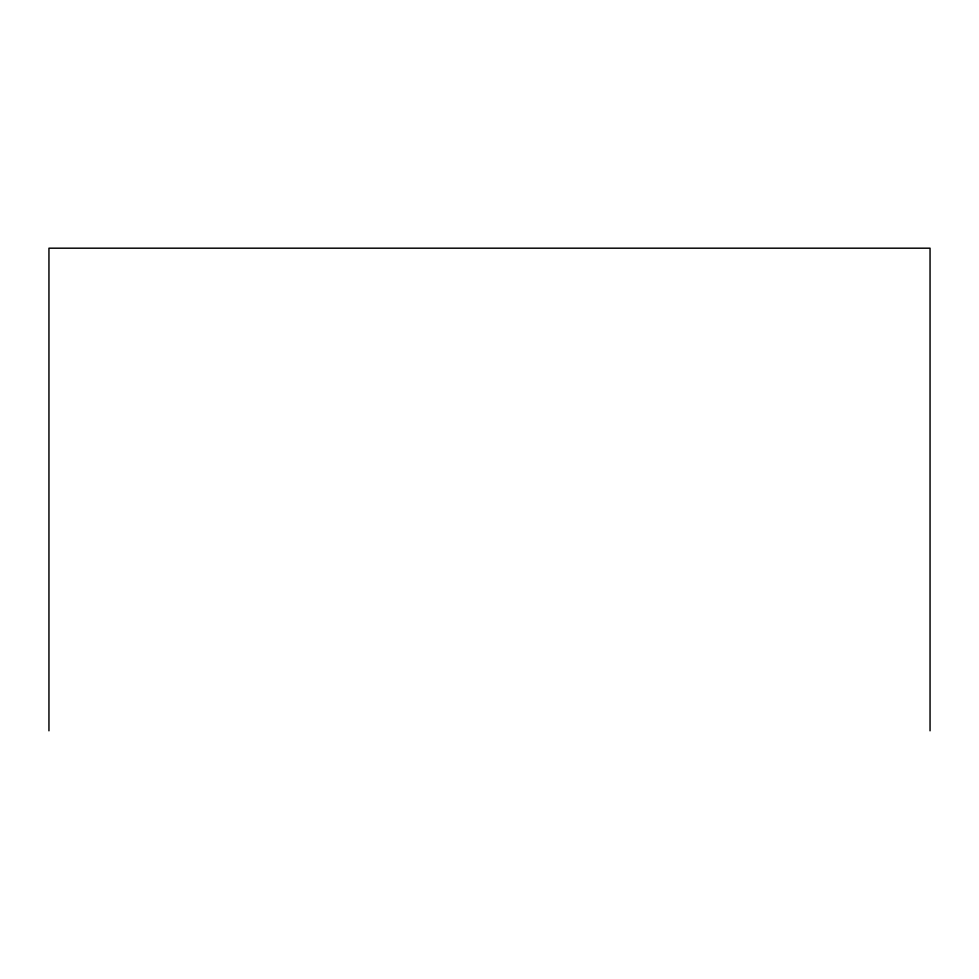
<?xml version="1.0" encoding="UTF-8"?>
<svg xmlns="http://www.w3.org/2000/svg" width="979" height="979" viewBox="0 0 979 979"><rect width="100%" height="100%" fill="white"/><g stroke="black" fill="none" stroke-linecap="round" stroke-linejoin="round"><path stroke-width="1.47" d="M930.05 730.811L930.05 248.189L48.95 248.189L48.95 730.811"/></g></svg>
